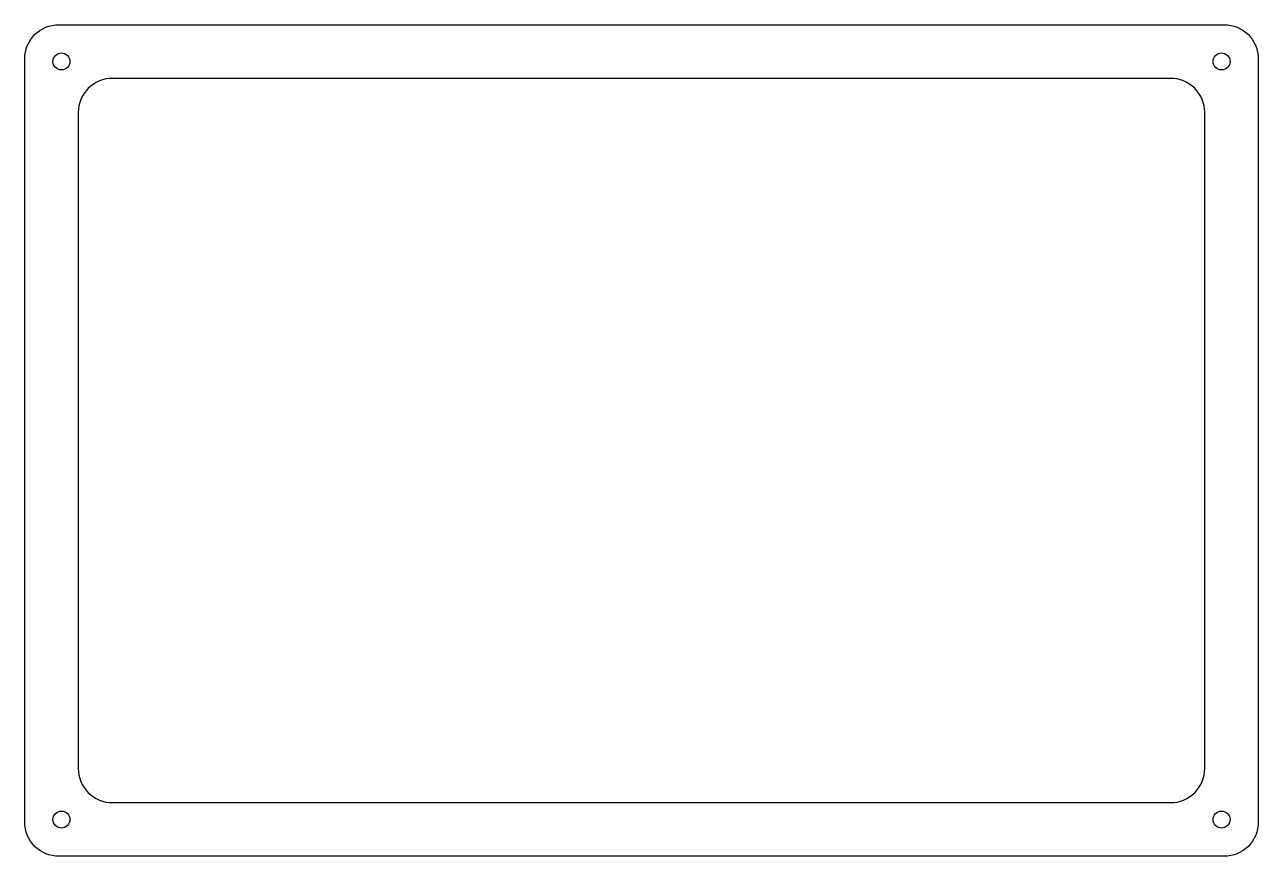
# Model space of a CAD drawing. Header units: millimetres. Extents: x -30 to 430, y -30 to 280.
import ezdxf

# ---------------------------------------------------------------- set-up
doc = ezdxf.new("R2010")
doc.units = ezdxf.units.MM
doc.layers.get('0').update_dxf_attribs({"linetype": 'CONTINUOUS'})

msp = doc.modelspace()

# ---------------------------------------------------------------- linework, layer by layer
for points in [[(417.3, 280, -0.414214), (430, 267.3), (430, -17.3, -0.414214), (417.3, -30), (-17.3, -30, -0.414214), (-30, -17.3), (-30, 267.3, -0.414214), (-17.3, 280)], [(2.7, -10), (397.3, -10, 0.414214), (410, 2.7), (410, 247.3, 0.414214), (397.3, 260), (2.7, 260, 0.414214), (-10, 247.3), (-10, 2.7, 0.414214)]]:
    msp.add_lwpolyline(points, format="xyb", close=True)
for centre in [(-16.28, 266.28), (416.28, 266.28), (-16.28, -16.28), (416.28, -16.28)]:
    msp.add_circle(centre, 3.17)

doc.saveas('drawing.dxf')
